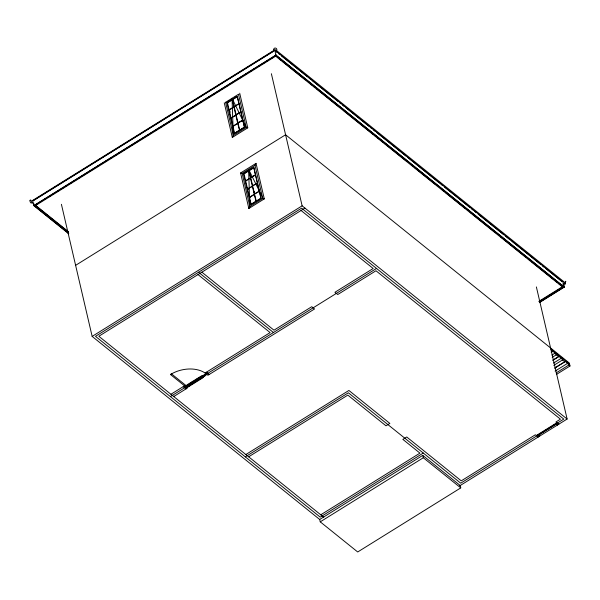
<?xml version="1.0" encoding="UTF-8"?>
<svg xmlns="http://www.w3.org/2000/svg" width="600" height="600" viewBox="0 0 600 600"><rect width="100%" height="100%" fill="white"/><g stroke="black" fill="none" stroke-linecap="round" stroke-linejoin="round"><path stroke-width="0.9" d="M224.25 102.81L232.305 137.43L233.317 135.45L232.042 98.28L246.202 127.44L247.763 127.823L239.708 93.203M240.577 172.965L242.138 173.347L255.022 165.337L256.035 163.35L264.3 198.885L248.843 208.5L240.577 172.965L256.035 163.35M248.843 208.5L249.855 206.513L248.58 169.343L263.303 198.952M556.537 374.37L570 366L565.38 361.32L564.877 361.875L562.5 359.962L561.45 358.155L556.185 354.885L555.135 353.077L552.757 351.165L552.255 351.72L551.273 350.933M32.475 200.535L275.288 49.537M32.678 200.888L273.255 51.278M33.03 200.88L273.202 51.525M32.858 201.683L33.78 205.627L275.947 55.028L564.352 287.062L539.715 302.392M539.43 302.355L564 287.07L275.888 55.275L34.133 205.62L68.392 233.183M36.142 204.63L38.513 203.16M40.088 202.178L41.662 201.195M44.812 199.237L46.395 198.255M48.758 196.785L51.12 195.315M57.427 191.392L59.002 190.41M62.16 188.453L63.735 187.47M66.097 186L67.68 185.017M70.043 183.547L72.405 182.078M74.767 180.608L76.35 179.625M78.713 178.155L80.287 177.18M83.445 175.215L85.02 174.233M87.383 172.762L89.745 171.292M92.115 169.822L94.477 168.352M96.052 167.37L99.21 165.413M100.785 164.43L102.36 163.447M104.73 161.977L107.115 160.493M109.5 159.007L111.885 157.53M114.27 156.045L116.648 154.56M118.238 153.578L121.417 151.597M123.007 150.608L124.597 149.625M127.778 147.645L129.368 146.655M131.745 145.178L134.13 143.692M136.515 142.208L138.9 140.73M141.285 139.245L143.67 137.76M145.26 136.778L148.433 134.797M150.023 133.808L151.613 132.817M154.792 130.845L156.382 129.855M158.767 128.37L161.145 126.892M163.53 125.407L165.915 123.93M168.3 122.445L170.685 120.96M172.275 119.97L173.865 118.988M177.038 117.007L178.627 116.017M181.808 114.045L183.398 113.055M185.782 111.57L188.167 110.093M190.545 108.608L192.93 107.123M195.315 105.645L196.905 104.655M199.29 103.17L200.88 102.188M204.06 100.208L205.642 99.218M208.822 97.245L210.413 96.255M212.798 94.77L215.183 93.293M217.567 91.808L219.945 90.323M222.33 88.845L223.92 87.855M226.305 86.37L227.895 85.38M231.075 83.407L232.665 82.418M235.837 80.445L237.428 79.455M239.812 77.97L242.197 76.485M244.583 75.008L246.173 74.017M249.345 72.045L250.935 71.055M253.32 69.57L255.705 68.085M258.09 66.608L259.68 65.617M262.853 63.637L264.442 62.655M266.827 61.17L268.418 60.18M271.597 58.207L273.188 57.218M68.19 231.532L35.355 205.118L35.468 205.59L275.678 56.205L562.665 287.1L539.67 301.403M238.485 94.275L246.202 127.44L233.317 135.45L225.6 102.285L238.485 94.275L239.048 94.725M227.678 101.797L229.192 100.852M230.708 99.907L232.222 98.97M234.502 97.552L236.017 96.608M226.905 102.698L237.322 96.375L244.493 127.17L234.188 133.583L226.905 102.698L231.78 99.825M233.362 98.843L237.322 96.375M237.285 96.727L227.498 102.817L234.555 133.14M234.022 106.77L229.26 109.733M232.71 99.847L234.097 106.455L239.048 103.642M234.075 107.002L229.312 109.972M236.19 114.81L234.15 106.695L239.1 103.882M235.935 114.975L231.038 118.02L235.987 115.208M236.002 114.66L240.96 111.847M238.095 122.985L236.055 114.9L241.013 112.087M237.833 123.142L233.07 126.113M237.907 122.835L242.858 120.023M237.892 123.382L233.123 126.345M239.76 130.163L237.96 123.075L242.91 120.255M240.532 121.74L242.123 120.75M234.075 133.493L244.493 127.17M232.305 137.43L247.763 127.823M75.615 265.343L285.585 134.767L569.31 363.038L570 366M250.725 204.645L243.442 173.76L253.748 167.355L261.03 198.24L251.52 204.15M252.278 168.428L243.442 173.76M253.822 167.797L244.035 173.88L251.093 204.202M250.56 177.833L245.663 180.885L250.612 178.072M249.248 170.91L250.627 177.525L255.585 174.712M252.728 185.88L250.688 177.757L255.638 174.945M252.472 186.038L247.575 189.09L252.525 186.278M252.54 185.73L257.49 182.91M254.632 194.048L252.593 185.962L257.55 183.15M254.37 194.212L249.608 197.175M254.445 193.897L259.395 191.085M254.43 194.445L249.66 197.407M256.298 201.233L254.498 194.138L259.447 191.325M250.612 204.555L261.03 198.24M264.3 198.885L262.74 198.502L249.855 206.513L242.138 173.347M61.41 204.3L92.153 336.405L302.123 205.83L567.12 419.033L459.69 485.842M304.928 208.087L98.828 336.263L323.767 517.237M173.738 396.533L187.328 388.08L170.475 374.52L171.502 373.875L186.488 385.928L184.17 387.375M170.933 394.268L184.523 385.815M185.49 386.415L204.57 374.55L204.945 374.85L202.403 376.433L201.608 375.795L201.127 376.095L201.548 376.433M207.353 372.952L206.07 373.755A25.86 17.032 -13.1 0 0 170.475 374.52M204.757 374.7L206.032 373.913L206.782 374.513L205.507 375.3M170.4 396.6L376.507 268.433M186.615 387.322L205.695 375.457L205.32 375.15L202.778 376.733L203.572 377.377L202.673 377.34M245.843 454.537L348.892 390.457L389.85 423.412L385.987 425.812L347.835 395.115L248.647 456.803M245.31 456.87L348.368 392.783L460.732 483.188L563.783 419.107L301.597 208.163L95.49 336.33L320.228 517.14L423.278 453.053M562.935 284.362L565.32 282.877L276.015 50.123M538.77 301.418L562.553 286.627L562.665 287.1M546.45 297.442L548.04 296.46M551.205 294.487L552.795 293.498M555.96 291.525L557.55 290.543M551.175 352.147L552.757 351.165M551.97 355.043L555.135 353.077M552.225 357.345L556.185 354.885M552.735 360.18L559.065 356.243M553.02 360.248L558.57 356.798M553.53 363.075L561.45 358.155M553.785 365.377L562.5 359.962M555.082 367.718L565.38 361.32M554.58 368.28L564.877 361.875M320.752 514.808L419.94 453.127L402.847 439.373L406.71 436.972L461.257 480.855L535.373 434.768L538.185 437.025M555.09 371.108L567.757 363.233M319.695 519.472L422.745 455.385L460.207 485.52L460.755 487.89L357.705 551.977L320.25 521.842L319.695 519.472L92.153 336.405M556.14 372.923L568.808 365.04M320.25 521.842L423.3 457.755L460.755 487.89M536.31 435.525L556.92 422.707M537.975 435.022L556.005 423.81M538.35 435.322L556.38 424.11M538.125 436.793L539.415 435.99M558.735 423.975L557.452 424.778L555.577 423.27M275.572 50.88L563.25 282.33M275.52 51.127L276.975 52.297M278.43 53.468L279.892 54.645M281.347 55.815L307.575 76.92M309.038 78.09L310.493 79.26M311.947 80.438L338.183 101.542M339.638 102.712L341.093 103.882M342.555 105.06L344.01 106.23M345.465 107.4L368.782 126.165M370.237 127.335L371.7 128.505M373.155 129.683L375.345 131.438M376.8 132.608L400.118 151.373M400.845 151.958L405.952 156.067M407.415 157.245L439.53 183.083M440.993 184.26L442.455 185.43M444.645 187.192L470.19 207.75M471.653 208.928L473.115 210.097M474.57 211.275L476.033 212.445M478.222 214.208L503.768 234.765M505.23 235.942L510.338 240.053M511.8 241.222L540.998 264.72M542.46 265.89L543.915 267.067M545.377 268.237L562.17 281.745M279.945 59.258L281.407 60.427M282.862 61.605L305.483 79.8M310.59 83.91L312.053 85.088M313.507 86.258L314.97 87.435M316.425 88.605L339.045 106.808M344.153 110.917L345.615 112.087M347.07 113.265L373.335 134.392M374.798 135.57L376.26 136.74M377.715 137.917L379.178 139.087M381.368 140.85L382.822 142.028M384.285 143.197L385.74 144.375M387.202 145.545L406.155 160.792M411.975 165.48L413.43 166.65M414.885 167.82L416.34 168.99M417.795 170.16L435.255 184.208M442.53 190.058L443.985 191.227M445.44 192.397L465.075 208.2M470.168 212.303L471.623 213.472M473.077 214.642L495.63 232.785M500.722 236.88L502.178 238.05M503.632 239.22L526.185 257.362M528.368 259.118L529.822 260.288M531.278 261.465L553.822 279.608M556.005 281.362L557.46 282.532M558.915 283.702L560.37 284.873M550.86 349.155L569.588 364.222M232.447 100.005L233.835 106.62M225.6 102.285L226.163 102.735M239.505 130.328L237.705 123.233M301.065 210.495L373.17 268.5L334.928 292.282L337.74 294.54L375.975 270.765L560.445 419.175L555.982 421.95L558.795 424.215M248.985 171.067L250.373 177.683M555.63 423.502L557.505 425.01M256.043 201.39L254.243 194.295M537.6 434.722L539.467 436.23M201.877 272.175L273.983 330.188L311.737 306.705L314.55 308.962L207.938 375.263L205.132 372.998L270.12 332.587L198.015 274.575M198.54 272.243L273.45 332.513M32.348 202.702L33.803 203.873M35.468 205.59L68.302 232.005M50.79 218.64L52.245 219.81M53.707 220.98L55.162 222.157M56.617 223.327L63.18 228.608M33.78 205.627L68.797 233.805M206.423 372.202L209.228 374.46M201.195 376.65L200.775 376.312L196.635 378.885L197.062 379.222M202.32 377.558L202.74 377.895L198.608 380.468L198.18 380.13M196.71 379.44L196.29 379.103L192.15 381.675L192.57 382.013M197.835 380.347L198.255 380.685L194.115 383.257L193.695 382.92M192.225 382.23L191.797 381.892L187.665 384.465L188.085 384.803M193.343 383.138L193.77 383.475L189.63 386.048L189.21 385.702M187.733 385.02L187.312 384.683L185.317 386.272L187.387 387.442L189.278 386.265L188.858 385.928M183.233 386.618L186.045 388.882M563.438 283.118L564.352 287.062M563.085 283.125L564 287.07M536.377 286.928L567.12 419.033M422.745 455.385L423.3 457.755M275.025 51.082L275.947 55.028M275.782 54.802L275.888 55.275M271.38 73.725L302.123 205.83M255.022 165.337L262.74 198.502M237.21 96.285L244.38 127.08M253.748 167.355L260.918 198.142M249.833 173.445L250.23 175.14M254.01 191.407L254.423 193.17M233.895 106.852L235.748 114.825M235.8 115.058L237.645 122.993M250.425 177.922L252.285 185.887M252.337 186.127L254.183 194.062M229.718 110.407L230.13 112.185M247.71 187.71L248.123 189.495M249.577 195.735L249.99 197.52M33.578 203.25L33.945 204.833M564.923 284.235L565.732 281.317L564.923 284.235M30 200.76A1.612 0.742 70.5 0 0 31.312 203.07A1.612 0.742 70.5 0 0 31.343 200.745A1.612 0.742 70.5 0 0 30 200.76M273.81 49.957A1.612 1.478 30.4 0 0 276.51 50.58A1.612 1.478 30.4 0 0 275.535 48.068A1.612 1.478 30.4 0 0 273.81 49.957"/></g></svg>
